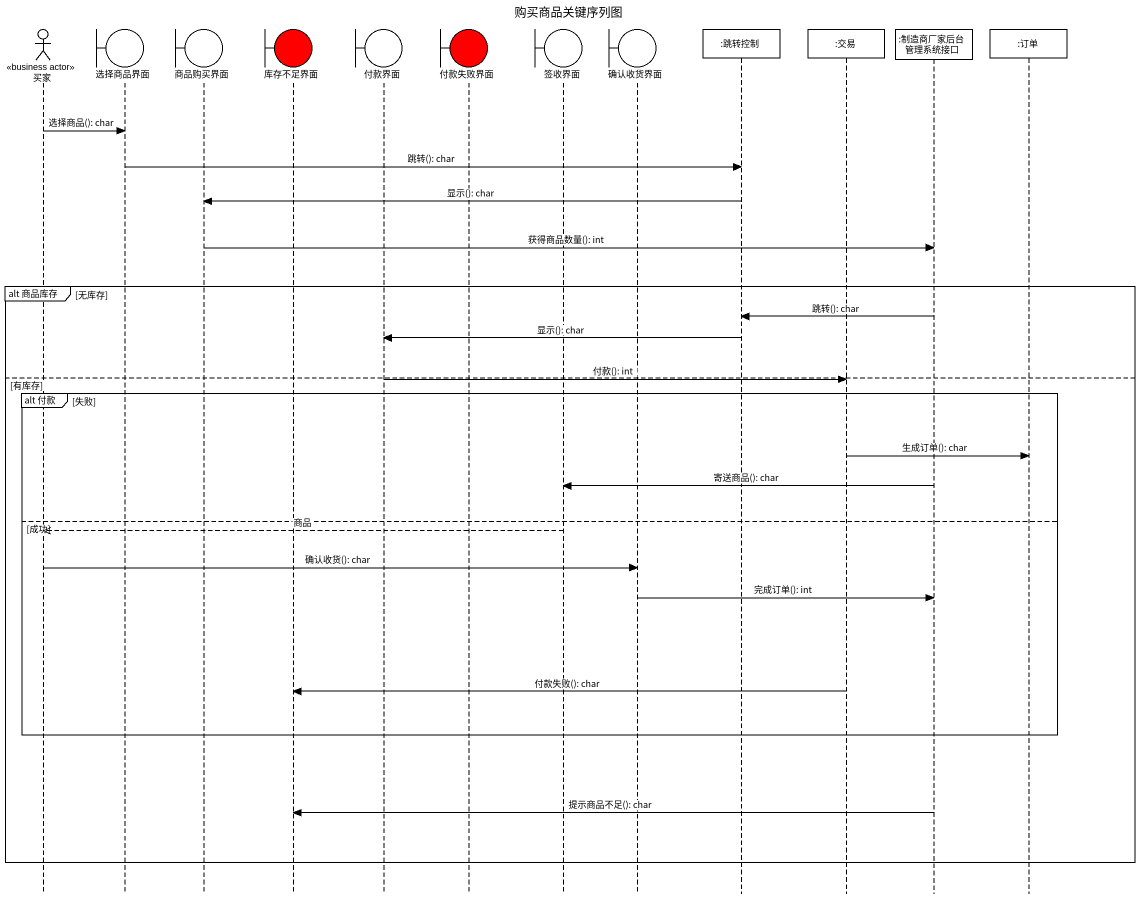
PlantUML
@startuml
title 购买商品关键序列图
hide footbox
actor 买家 <<business actor>>
boundary 选择商品界面
boundary 商品购买界面
boundary 库存不足界面 #FF0000
boundary 付款界面
boundary 付款失败界面 #FF0000
boundary 签收界面
boundary 确认收货界面
participant ":跳转控制" as 跳转控制
participant ":交易" as 交易
participant ":制造商厂家后台管理系统接口" as 制造商厂家后台管理系统接口
participant ":订单" as 订单

买家 -> 选择商品界面 : 选择商品(): char
选择商品界面 -> 跳转控制 : 跳转(): char
跳转控制 -> 商品购买界面 : 显示(): char
商品购买界面 -> 制造商厂家后台管理系统接口 : 获得商品数量(): int
group alt 商品库存 [无库存]
  制造商厂家后台管理系统接口 -> 跳转控制 : 跳转(): char
  跳转控制 -> 付款界面 : 显示(): char
else 有库存
  付款界面 -> 交易 : 付款(): int
  group alt 付款 [失败]
    交易 -> 订单 : 生成订单(): char
    制造商厂家后台管理系统接口 -> 签收界面 : 寄送商品(): char
  else 成功
    签收界面 -->> 买家 : 商品
    买家 -> 确认收货界面 : 确认收货(): char
    确认收货界面 -> 制造商厂家后台管理系统接口 : 完成订单(): int
    交易 -> 库存不足界面 : 付款失败(): char
  end
  制造商厂家后台管理系统接口 -> 库存不足界面 : 提示商品不足(): char
end
@enduml
